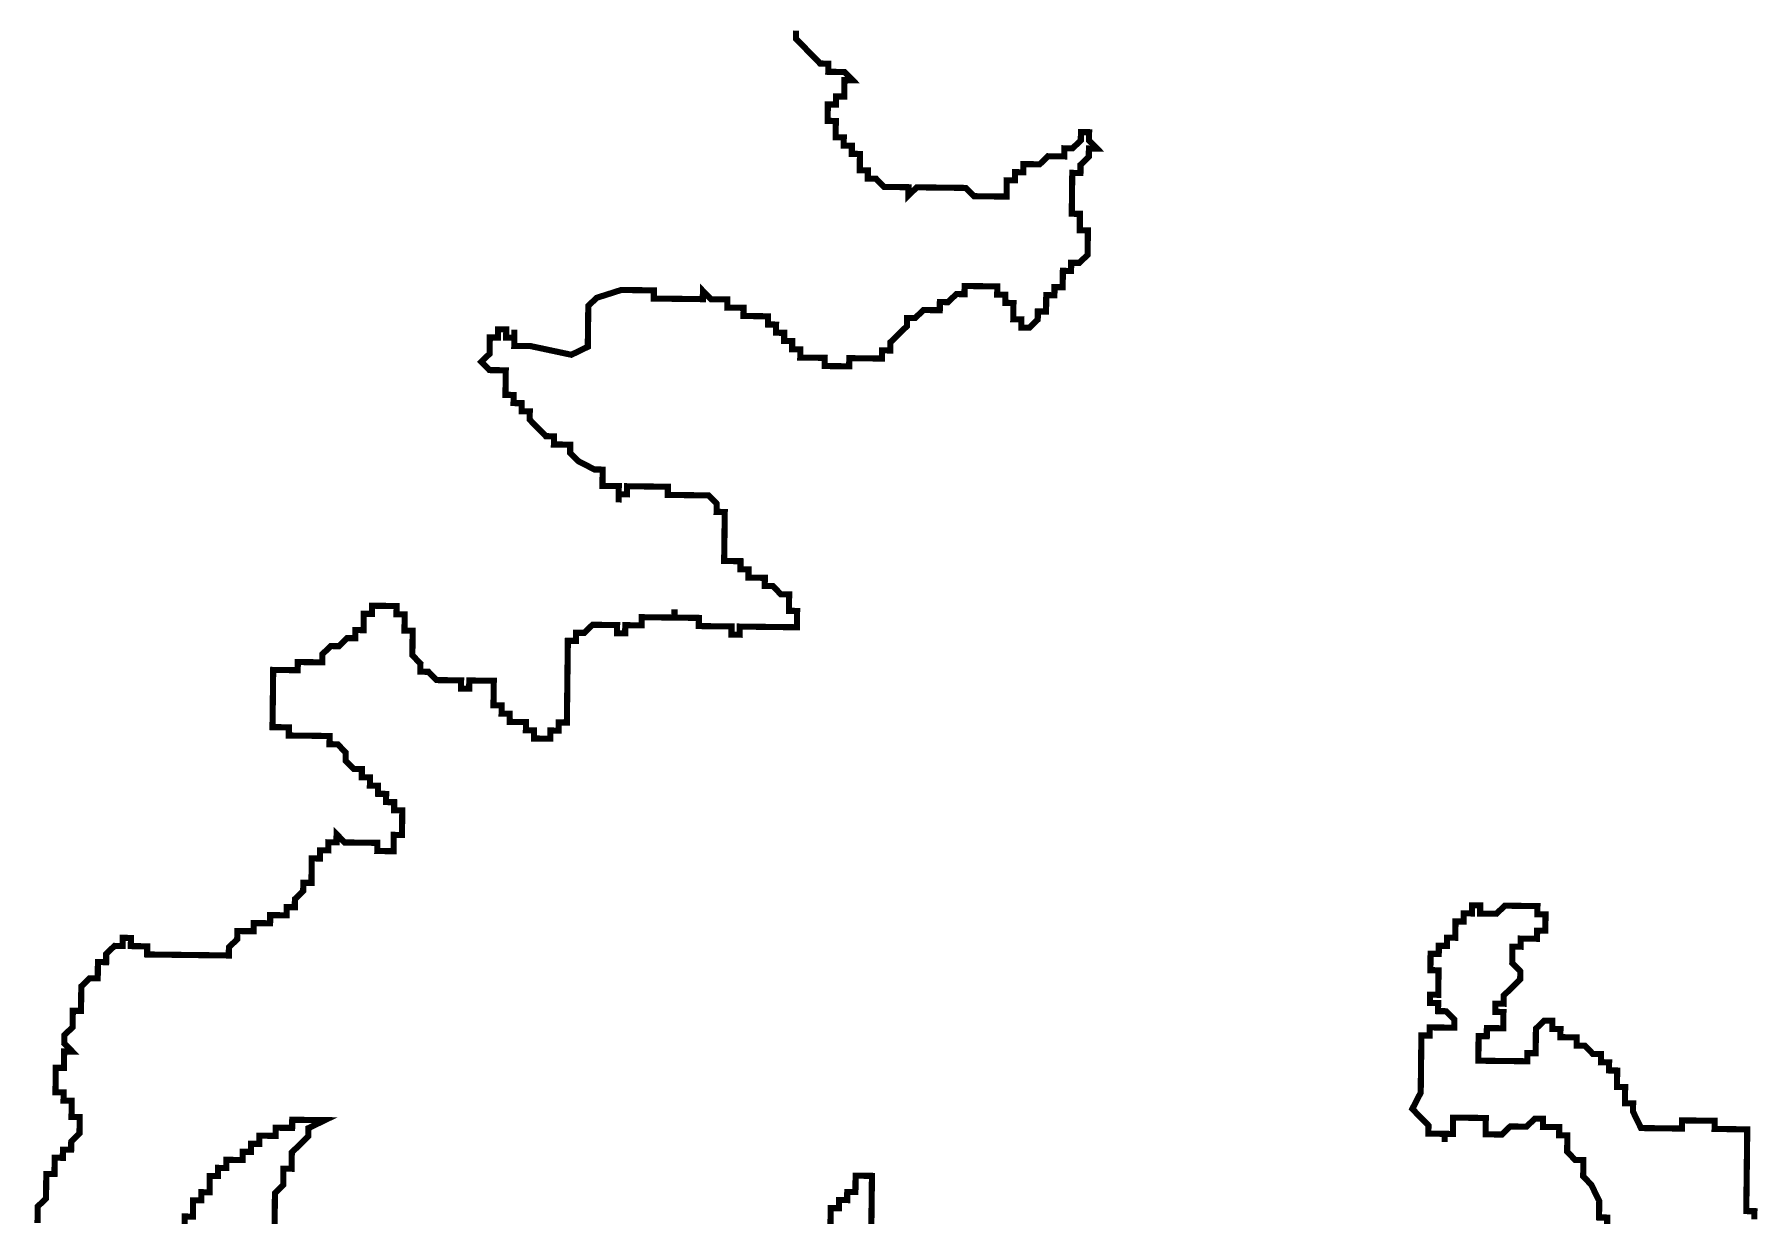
# Model space of a CAD drawing. Header units: metres. Extents: x 257673 to 289848, y 2129691 to 2228029.
# Drawn here: x 261154 to 261989, y 2182735 to 2183308 of the extents above; entities that cross this region are included whole.
import ezdxf

# ---------------------------------------------------------------- set-up
doc = ezdxf.new("R2010")
doc.units = ezdxf.units.M
doc.header["$MEASUREMENT"] = 0
doc.layers.add('HAZARDS LINE', color=1, linetype='Continuous')

msp = doc.modelspace()

# ---------------------------------------------------------------- linework, layer by layer
at = {"layer": 'HAZARDS LINE', "lineweight": 18}
for points in [[(261523, 2183310.18, 2.97, 2.97, 0), (261522.95, 2183306.22, 2.97, 2.97, 0), (261526.87, 2183302.2, 2.97, 2.97, 0), (261530.79, 2183298.19, 2.97, 2.97, 0), (261534.7, 2183294.17, 2.97, 2.97, 0), (261538.67, 2183294.13, 2.97, 2.97, 0), (261538.62, 2183290.16, 2.97, 2.97, 0), (261542.59, 2183290.11, 2.97, 2.97, 0), (261546.55, 2183290.06, 2.97, 2.97, 0), (261550.47, 2183286.05, 2.97, 2.97, 0), (261546.5, 2183286.1, 2.97, 2.97, 0), (261546.45, 2183282.13, 2.97, 2.97, 0), (261546.41, 2183278.16, 2.97, 2.97, 0), (261542.44, 2183278.21, 2.97, 2.97, 0), (261542.39, 2183274.25, 2.97, 2.97, 0), (261538.43, 2183274.3, 2.97, 2.97, 0), (261538.38, 2183270.33, 2.97, 2.97, 0), (261538.33, 2183266.36, 2.97, 2.97, 0), (261542.3, 2183266.31, 2.97, 2.97, 0), (261542.25, 2183262.35, 2.97, 2.97, 0), (261542.2, 2183258.38, 2.97, 2.97, 0), (261546.16, 2183258.33, 2.97, 2.97, 0), (261546.12, 2183254.37, 2.97, 2.97, 0), (261550.08, 2183254.32, 2.97, 2.97, 0), (261550.03, 2183250.35, 2.97, 2.97, 0), (261554, 2183250.31, 2.97, 2.97, 0), (261553.95, 2183246.34, 2.97, 2.97, 0), (261553.9, 2183242.37, 2.97, 2.97, 0), (261557.87, 2183242.32, 2.97, 2.97, 0), (261557.82, 2183238.36, 2.97, 2.97, 0), (261561.78, 2183238.31, 2.97, 2.97, 0), (261565.7, 2183234.3, 2.97, 2.97, 0), (261569.66, 2183234.25, 2.97, 2.97, 0), (261573.63, 2183234.2, 2.97, 2.97, 0), (261577.6, 2183234.15, 2.97, 2.97, 0), (261577.55, 2183230.18, 2.97, 2.97, 0), (261581.56, 2183234.1, 2.97, 2.97, 0), (261585.53, 2183234.05, 2.97, 2.97, 0), (261589.49, 2183234, 2.97, 2.97, 0), (261593.46, 2183233.96, 2.97, 2.97, 0), (261597.42, 2183233.91, 2.97, 2.97, 0), (261601.39, 2183233.86, 2.97, 2.97, 0), (261605.35, 2183233.81, 2.97, 2.97, 0), (261609.27, 2183229.8, 2.97, 2.97, 0), (261613.24, 2183229.75, 2.97, 2.97, 0), (261617.2, 2183229.7, 2.97, 2.97, 0), (261621.17, 2183229.65, 2.97, 2.97, 0), (261625.13, 2183229.6, 2.97, 2.97, 0), (261625.18, 2183233.57, 2.97, 2.97, 0), (261625.23, 2183237.53, 2.97, 2.97, 0), (261629.19, 2183237.49, 2.97, 2.97, 0), (261629.24, 2183241.45, 2.97, 2.97, 0), (261633.21, 2183241.4, 2.97, 2.97, 0), (261633.26, 2183245.37, 2.97, 2.97, 0), (261637.22, 2183245.32, 2.97, 2.97, 0), (261641.19, 2183245.27, 2.97, 2.97, 0), (261645.2, 2183249.19, 2.97, 2.97, 0), (261649.17, 2183249.14, 2.97, 2.97, 0), (261653.13, 2183249.09, 2.97, 2.97, 0), (261653.18, 2183253.06, 2.97, 2.97, 0), (261657.15, 2183253.01, 2.97, 2.97, 0), (261661.16, 2183256.93, 2.97, 2.97, 0), (261661.21, 2183260.89, 2.97, 2.97, 0), (261665.17, 2183260.84, 2.97, 2.97, 0), (261665.12, 2183256.88, 2.97, 2.97, 0), (261669.04, 2183252.86, 2.97, 2.97, 0), (261665.08, 2183252.91, 2.97, 2.97, 0), (261665.03, 2183248.95, 2.97, 2.97, 0), (261661.01, 2183245.03, 2.97, 2.97, 0), (261660.97, 2183241.06, 2.97, 2.97, 0), (261657, 2183241.11, 2.97, 2.97, 0), (261656.95, 2183237.15, 2.97, 2.97, 0), (261656.9, 2183233.18, 2.97, 2.97, 0), (261656.85, 2183229.21, 2.97, 2.97, 0), (261656.81, 2183225.25, 2.97, 2.97, 0), (261656.76, 2183221.28, 2.97, 2.97, 0), (261660.72, 2183221.23, 2.97, 2.97, 0), (261660.67, 2183217.27, 2.97, 2.97, 0), (261660.63, 2183213.3, 2.97, 2.97, 0), (261664.59, 2183213.25, 2.97, 2.97, 0), (261664.54, 2183209.29, 2.97, 2.97, 0), (261664.49, 2183205.32, 2.97, 2.97, 0), (261664.45, 2183201.35, 2.97, 2.97, 0), (261660.43, 2183197.44, 2.97, 2.97, 0), (261656.47, 2183197.49, 2.97, 2.97, 0), (261656.42, 2183193.52, 2.97, 2.97, 0), (261652.45, 2183193.57, 2.97, 2.97, 0), (261652.4, 2183189.6, 2.97, 2.97, 0), (261652.35, 2183185.64, 2.97, 2.97, 0), (261648.39, 2183185.68, 2.97, 2.97, 0), (261648.34, 2183181.72, 2.97, 2.97, 0), (261644.38, 2183181.77, 2.97, 2.97, 0), (261644.33, 2183177.8, 2.97, 2.97, 0), (261644.28, 2183173.84, 2.97, 2.97, 0), (261640.31, 2183173.88, 2.97, 2.97, 0), (261640.26, 2183169.92, 2.97, 2.97, 0), (261636.25, 2183166, 2.97, 2.97, 0), (261632.29, 2183166.05, 2.97, 2.97, 0), (261632.33, 2183170.01, 2.97, 2.97, 0), (261628.37, 2183170.06, 2.97, 2.97, 0), (261628.42, 2183174.03, 2.97, 2.97, 0), (261628.47, 2183178, 2.97, 2.97, 0), (261624.5, 2183178.04, 2.97, 2.97, 0), (261624.55, 2183182.01, 2.97, 2.97, 0), (261620.58, 2183182.06, 2.97, 2.97, 0), (261620.63, 2183186.02, 2.97, 2.97, 0), (261616.67, 2183186.07, 2.97, 2.97, 0), (261608.74, 2183186.17, 2.97, 2.97, 0), (261604.77, 2183186.22, 2.97, 2.97, 0), (261604.72, 2183182.25, 2.97, 2.97, 0), (261600.76, 2183182.3, 2.97, 2.97, 0), (261596.74, 2183178.38, 2.97, 2.97, 0), (261592.78, 2183178.43, 2.97, 2.97, 0), (261592.73, 2183174.47, 2.97, 2.97, 0), (261588.76, 2183174.51, 2.97, 2.97, 0), (261584.8, 2183174.56, 2.97, 2.97, 0), (261580.78, 2183170.65, 2.97, 2.97, 0), (261576.82, 2183170.69, 2.97, 2.97, 0), (261576.77, 2183166.73, 2.97, 2.97, 0), (261572.76, 2183162.81, 2.97, 2.97, 0), (261568.74, 2183158.89, 2.97, 2.97, 0), (261568.69, 2183154.93, 2.97, 2.97, 0), (261564.73, 2183154.98, 2.97, 2.97, 0), (261564.68, 2183151.01, 2.97, 2.97, 0), (261560.71, 2183151.06, 2.97, 2.97, 0), (261556.75, 2183151.11, 2.97, 2.97, 0), (261552.78, 2183151.16, 2.97, 2.97, 0), (261548.82, 2183151.2, 2.97, 2.97, 0), (261548.77, 2183147.24, 2.97, 2.97, 0), (261544.8, 2183147.29, 2.97, 2.97, 0), (261540.84, 2183147.33, 2.97, 2.97, 0), (261536.87, 2183147.38, 2.97, 2.97, 0), (261536.92, 2183151.35, 2.97, 2.97, 0), (261532.96, 2183151.4, 2.97, 2.97, 0), (261528.99, 2183151.45, 2.97, 2.97, 0), (261525.03, 2183151.5, 2.97, 2.97, 0), (261525.08, 2183155.46, 2.97, 2.97, 0), (261521.11, 2183155.51, 2.97, 2.97, 0), (261521.16, 2183159.48, 2.97, 2.97, 0), (261517.19, 2183159.52, 2.97, 2.97, 0), (261517.24, 2183163.49, 2.97, 2.97, 0), (261513.28, 2183163.54, 2.97, 2.97, 0), (261513.32, 2183167.5, 2.97, 2.97, 0), (261509.36, 2183167.55, 2.97, 2.97, 0), (261509.41, 2183171.52, 2.97, 2.97, 0), (261505.44, 2183171.57, 2.97, 2.97, 0), (261501.48, 2183171.62, 2.97, 2.97, 0), (261497.51, 2183171.66, 2.97, 2.97, 0), (261497.56, 2183175.63, 2.97, 2.97, 0), (261493.59, 2183175.68, 2.97, 2.97, 0), (261489.63, 2183175.73, 2.97, 2.97, 0), (261489.68, 2183179.69, 2.97, 2.97, 0), (261485.71, 2183179.74, 2.97, 2.97, 0), (261481.75, 2183179.79, 2.97, 2.97, 0), (261477.83, 2183183.81, 2.97, 2.97, 0), (261477.78, 2183179.84, 2.97, 2.97, 0), (261473.82, 2183179.89, 2.97, 2.97, 0), (261469.85, 2183179.94, 2.97, 2.97, 0), (261465.89, 2183179.98, 2.97, 2.97, 0), (261461.92, 2183180.03, 2.97, 2.97, 0), (261457.96, 2183180.08, 2.97, 2.97, 0), (261453.99, 2183180.13, 2.97, 2.97, 0), (261454.04, 2183184.1, 2.97, 2.97, 0), (261438.18, 2183184.29, 2.97, 2.97, 0), (261426.23, 2183180.47, 2.97, 2.97, 0), (261422.22, 2183176.55, 2.97, 2.97, 0), (261422.17, 2183172.59, 2.97, 2.97, 0), (261422.12, 2183168.62, 2.97, 2.97, 0), (261422.07, 2183164.65, 2.97, 2.97, 0), (261422.02, 2183160.69, 2.97, 2.97, 0), (261421.98, 2183156.72, 2.97, 2.97, 0), (261414, 2183152.85, 2.97, 2.97, 0), (261394.22, 2183157.06, 2.97, 2.97, 0), (261390.25, 2183157.11, 2.97, 2.97, 0), (261386.29, 2183157.16, 2.97, 2.97, 0), (261386.34, 2183161.13, 2.97, 2.97, 0), (261386.38, 2183165.09, 2.97, 2.97, 0), (261386.34, 2183161.13, 2.97, 2.97, 0), (261382.37, 2183161.17, 2.97, 2.97, 0), (261382.42, 2183165.14, 2.97, 2.97, 0), (261378.45, 2183165.19, 2.97, 2.97, 0), (261378.41, 2183161.22, 2.97, 2.97, 0), (261374.44, 2183161.27, 2.97, 2.97, 0), (261374.39, 2183157.3, 2.97, 2.97, 0), (261374.34, 2183153.34, 2.97, 2.97, 0), (261370.33, 2183149.42, 2.97, 2.97, 0), (261374.25, 2183145.41, 2.97, 2.97, 0), (261378.21, 2183145.36, 2.97, 2.97, 0), (261382.18, 2183145.31, 2.97, 2.97, 0), (261382.13, 2183141.34, 2.97, 2.97, 0), (261382.08, 2183137.38, 2.97, 2.97, 0), (261382.03, 2183133.41, 2.97, 2.97, 0), (261386, 2183133.36, 2.97, 2.97, 0), (261385.95, 2183129.4, 2.97, 2.97, 0), (261389.91, 2183129.35, 2.97, 2.97, 0), (261389.86, 2183125.38, 2.97, 2.97, 0), (261393.83, 2183125.33, 2.97, 2.97, 0), (261393.78, 2183121.37, 2.97, 2.97, 0), (261397.7, 2183117.35, 2.97, 2.97, 0), (261401.62, 2183113.34, 2.97, 2.97, 0), (261405.58, 2183113.29, 2.97, 2.97, 0), (261405.53, 2183109.32, 2.97, 2.97, 0), (261409.5, 2183109.28, 2.97, 2.97, 0), (261413.46, 2183109.23, 2.97, 2.97, 0), (261413.41, 2183105.26, 2.97, 2.97, 0), (261417.33, 2183101.25, 2.97, 2.97, 0), (261425.21, 2183097.18, 2.97, 2.97, 0), (261429.18, 2183097.14, 2.97, 2.97, 0), (261429.13, 2183093.17, 2.97, 2.97, 0), (261429.08, 2183089.2, 2.97, 2.97, 0), (261433.05, 2183089.16, 2.97, 2.97, 0), (261437.01, 2183089.11, 2.97, 2.97, 0), (261436.96, 2183085.14, 2.97, 2.97, 0), (261436.92, 2183081.17, 2.97, 2.97, 0), (261436.96, 2183085.14, 2.97, 2.97, 0), (261440.93, 2183085.09, 2.97, 2.97, 0), (261440.98, 2183089.06, 2.97, 2.97, 0), (261444.94, 2183089.01, 2.97, 2.97, 0), (261448.91, 2183088.96, 2.97, 2.97, 0), (261452.87, 2183088.91, 2.97, 2.97, 0), (261456.84, 2183088.86, 2.97, 2.97, 0), (261460.8, 2183088.82, 2.97, 2.97, 0), (261460.76, 2183084.85, 2.97, 2.97, 0), (261464.72, 2183084.8, 2.97, 2.97, 0), (261468.69, 2183084.75, 2.97, 2.97, 0), (261472.65, 2183084.7, 2.97, 2.97, 0), (261476.62, 2183084.66, 2.97, 2.97, 0), (261480.58, 2183084.61, 2.97, 2.97, 0), (261484.5, 2183080.59, 2.97, 2.97, 0), (261484.45, 2183076.63, 2.97, 2.97, 0), (261488.42, 2183076.58, 2.97, 2.97, 0), (261488.37, 2183072.61, 2.97, 2.97, 0), (261488.32, 2183068.65, 2.97, 2.97, 0), (261488.27, 2183064.68, 2.97, 2.97, 0), (261488.22, 2183060.71, 2.97, 2.97, 0), (261488.17, 2183056.75, 2.97, 2.97, 0), (261488.12, 2183052.78, 2.97, 2.97, 0), (261492.09, 2183052.73, 2.97, 2.97, 0), (261496.06, 2183052.68, 2.97, 2.97, 0), (261496.01, 2183048.72, 2.97, 2.97, 0), (261499.97, 2183048.67, 2.97, 2.97, 0), (261499.92, 2183044.7, 2.97, 2.97, 0), (261503.89, 2183044.66, 2.97, 2.97, 0), (261507.85, 2183044.61, 2.97, 2.97, 0), (261507.81, 2183040.64, 2.97, 2.97, 0), (261511.77, 2183040.59, 2.97, 2.97, 0), (261515.69, 2183036.58, 2.97, 2.97, 0), (261519.65, 2183036.53, 2.97, 2.97, 0), (261519.61, 2183032.56, 2.97, 2.97, 0), (261519.56, 2183028.6, 2.97, 2.97, 0), (261523.52, 2183028.55, 2.97, 2.97, 0), (261523.47, 2183024.58, 2.97, 2.97, 0), (261523.43, 2183020.62, 2.97, 2.97, 0), (261519.46, 2183020.67, 2.97, 2.97, 0), (261515.49, 2183020.71, 2.97, 2.97, 0), (261507.56, 2183020.81, 2.97, 2.97, 0), (261503.6, 2183020.86, 2.97, 2.97, 0), (261499.63, 2183020.91, 2.97, 2.97, 0), (261495.67, 2183020.96, 2.97, 2.97, 0), (261495.62, 2183016.99, 2.97, 2.97, 0), (261491.65, 2183017.04, 2.97, 2.97, 0), (261491.7, 2183021.01, 2.97, 2.97, 0), (261487.74, 2183021.05, 2.97, 2.97, 0), (261483.77, 2183021.1, 2.97, 2.97, 0), (261479.81, 2183021.15, 2.97, 2.97, 0), (261475.84, 2183021.2, 2.97, 2.97, 0), (261475.89, 2183025.17, 2.97, 2.97, 0), (261471.92, 2183025.21, 2.97, 2.97, 0), (261467.96, 2183025.26, 2.97, 2.97, 0), (261463.99, 2183025.31, 2.97, 2.97, 0), (261464.04, 2183029.28, 2.97, 2.97, 0), (261463.99, 2183025.31, 2.97, 2.97, 0), (261460.03, 2183025.36, 2.97, 2.97, 0), (261456.06, 2183025.41, 2.97, 2.97, 0), (261452.1, 2183025.46, 2.97, 2.97, 0), (261448.13, 2183025.51, 2.97, 2.97, 0), (261448.08, 2183021.54, 2.97, 2.97, 0), (261444.12, 2183021.59, 2.97, 2.97, 0), (261440.15, 2183021.64, 2.97, 2.97, 0), (261440.1, 2183017.67, 2.97, 2.97, 0), (261436.14, 2183017.72, 2.97, 2.97, 0), (261436.19, 2183021.68, 2.97, 2.97, 0), (261432.22, 2183021.73, 2.97, 2.97, 0), (261428.26, 2183021.78, 2.97, 2.97, 0), (261424.29, 2183021.83, 2.97, 2.97, 0), (261420.28, 2183017.91, 2.97, 2.97, 0), (261416.31, 2183017.96, 2.97, 2.97, 0), (261416.26, 2183014, 2.97, 2.97, 0), (261412.3, 2183014.04, 2.97, 2.97, 0), (261412.25, 2183010.08, 2.97, 2.97, 0), (261412.2, 2183006.11, 2.97, 2.97, 0), (261412.15, 2183002.15, 2.97, 2.97, 0), (261412.1, 2182998.18, 2.97, 2.97, 0), (261412.06, 2182994.21, 2.97, 2.97, 0), (261412.01, 2182990.25, 2.97, 2.97, 0), (261411.96, 2182986.28, 2.97, 2.97, 0), (261411.86, 2182978.35, 2.97, 2.97, 0), (261411.81, 2182974.38, 2.97, 2.97, 0), (261407.85, 2182974.43, 2.97, 2.97, 0), (261407.8, 2182970.47, 2.97, 2.97, 0), (261403.83, 2182970.52, 2.97, 2.97, 0), (261403.78, 2182966.55, 2.97, 2.97, 0), (261399.82, 2182966.6, 2.97, 2.97, 0), (261395.85, 2182966.65, 2.97, 2.97, 0), (261395.9, 2182970.61, 2.97, 2.97, 0), (261391.94, 2182970.66, 2.97, 2.97, 0), (261391.99, 2182974.63, 2.97, 2.97, 0), (261388.02, 2182974.68, 2.97, 2.97, 0), (261384.06, 2182974.72, 2.97, 2.97, 0), (261384.1, 2182978.69, 2.97, 2.97, 0), (261380.14, 2182978.74, 2.97, 2.97, 0), (261380.19, 2182982.7, 2.97, 2.97, 0), (261376.22, 2182982.75, 2.97, 2.97, 0), (261376.27, 2182986.72, 2.97, 2.97, 0), (261376.32, 2182990.68, 2.97, 2.97, 0), (261376.37, 2182994.65, 2.97, 2.97, 0), (261372.4, 2182994.7, 2.97, 2.97, 0), (261368.44, 2182994.75, 2.97, 2.97, 0), (261364.47, 2182994.8, 2.97, 2.97, 0), (261364.42, 2182990.83, 2.97, 2.97, 0), (261360.46, 2182990.88, 2.97, 2.97, 0), (261360.51, 2182994.84, 2.97, 2.97, 0), (261356.54, 2182994.89, 2.97, 2.97, 0), (261352.57, 2182994.94, 2.97, 2.97, 0), (261348.61, 2182994.99, 2.97, 2.97, 0), (261344.69, 2182999, 2.97, 2.97, 0), (261340.73, 2182999.05, 2.97, 2.97, 0), (261340.78, 2183003.02, 2.97, 2.97, 0), (261336.86, 2183007.03, 2.97, 2.97, 0), (261336.91, 2183011, 2.97, 2.97, 0), (261336.96, 2183014.97, 2.97, 2.97, 0), (261337, 2183018.93, 2.97, 2.97, 0), (261333.04, 2183018.98, 2.97, 2.97, 0), (261333.09, 2183022.95, 2.97, 2.97, 0), (261333.14, 2183026.91, 2.97, 2.97, 0), (261329.17, 2183026.96, 2.97, 2.97, 0), (261329.22, 2183030.93, 2.97, 2.97, 0), (261325.25, 2183030.98, 2.97, 2.97, 0), (261321.29, 2183031.02, 2.97, 2.97, 0), (261317.32, 2183031.07, 2.97, 2.97, 0), (261317.27, 2183027.11, 2.97, 2.97, 0), (261313.31, 2183027.16, 2.97, 2.97, 0), (261313.26, 2183023.19, 2.97, 2.97, 0), (261313.21, 2183019.22, 2.97, 2.97, 0), (261309.25, 2183019.27, 2.97, 2.97, 0), (261309.2, 2183015.31, 2.97, 2.97, 0), (261305.23, 2183015.35, 2.97, 2.97, 0), (261301.22, 2183011.44, 2.97, 2.97, 0), (261297.25, 2183011.49, 2.97, 2.97, 0), (261293.24, 2183007.57, 2.97, 2.97, 0), (261293.19, 2183003.6, 2.97, 2.97, 0), (261289.23, 2183003.65, 2.97, 2.97, 0), (261285.26, 2183003.7, 2.97, 2.97, 0), (261281.3, 2183003.75, 2.97, 2.97, 0), (261281.25, 2182999.78, 2.97, 2.97, 0), (261277.28, 2182999.83, 2.97, 2.97, 0), (261273.32, 2182999.88, 2.97, 2.97, 0), (261269.35, 2182999.93, 2.97, 2.97, 0), (261269.3, 2182995.96, 2.97, 2.97, 0), (261269.25, 2182991.99, 2.97, 2.97, 0), (261269.21, 2182988.03, 2.97, 2.97, 0), (261269.16, 2182984.06, 2.97, 2.97, 0), (261269.11, 2182980.1, 2.97, 2.97, 0), (261269.06, 2182976.13, 2.97, 2.97, 0), (261269.01, 2182972.16, 2.97, 2.97, 0), (261272.98, 2182972.12, 2.97, 2.97, 0), (261276.94, 2182972.07, 2.97, 2.97, 0), (261276.89, 2182968.1, 2.97, 2.97, 0), (261280.86, 2182968.05, 2.97, 2.97, 0), (261284.82, 2182968, 2.97, 2.97, 0), (261288.79, 2182967.96, 2.97, 2.97, 0), (261292.75, 2182967.91, 2.97, 2.97, 0), (261296.72, 2182967.86, 2.97, 2.97, 0), (261296.67, 2182963.89, 2.97, 2.97, 0), (261300.64, 2182963.84, 2.97, 2.97, 0), (261304.55, 2182959.83, 2.97, 2.97, 0), (261304.51, 2182955.86, 2.97, 2.97, 0), (261308.42, 2182951.85, 2.97, 2.97, 0), (261312.39, 2182951.8, 2.97, 2.97, 0), (261312.34, 2182947.84, 2.97, 2.97, 0), (261316.3, 2182947.79, 2.97, 2.97, 0), (261316.26, 2182943.82, 2.97, 2.97, 0), (261320.22, 2182943.77, 2.97, 2.97, 0), (261320.17, 2182939.81, 2.97, 2.97, 0), (261324.14, 2182939.76, 2.97, 2.97, 0), (261324.09, 2182935.79, 2.97, 2.97, 0), (261328.05, 2182935.74, 2.97, 2.97, 0), (261328.01, 2182931.78, 2.97, 2.97, 0), (261331.97, 2182931.73, 2.97, 2.97, 0), (261331.92, 2182927.76, 2.97, 2.97, 0), (261331.87, 2182923.8, 2.97, 2.97, 0), (261331.83, 2182919.83, 2.97, 2.97, 0), (261327.86, 2182919.88, 2.97, 2.97, 0), (261327.81, 2182915.91, 2.97, 2.97, 0), (261327.76, 2182911.95, 2.97, 2.97, 0), (261323.8, 2182912, 2.97, 2.97, 0), (261319.83, 2182912.04, 2.97, 2.97, 0), (261319.88, 2182916.01, 2.97, 2.97, 0), (261315.92, 2182916.06, 2.97, 2.97, 0), (261311.95, 2182916.11, 2.97, 2.97, 0), (261307.99, 2182916.16, 2.97, 2.97, 0), (261304.02, 2182916.2, 2.97, 2.97, 0), (261300.1, 2182920.22, 2.97, 2.97, 0), (261300.05, 2182916.25, 2.97, 2.97, 0), (261296.09, 2182916.3, 2.97, 2.97, 0), (261296.04, 2182912.34, 2.97, 2.97, 0), (261292.08, 2182912.38, 2.97, 2.97, 0), (261292.03, 2182908.42, 2.97, 2.97, 0), (261288.06, 2182908.47, 2.97, 2.97, 0), (261288.01, 2182904.5, 2.97, 2.97, 0), (261287.96, 2182900.53, 2.97, 2.97, 0), (261287.92, 2182896.57, 2.97, 2.97, 0), (261283.95, 2182896.62, 2.97, 2.97, 0), (261283.9, 2182892.65, 2.97, 2.97, 0), (261279.89, 2182888.73, 2.97, 2.97, 0), (261279.84, 2182884.77, 2.97, 2.97, 0), (261275.87, 2182884.82, 2.97, 2.97, 0), (261275.83, 2182880.85, 2.97, 2.97, 0), (261271.86, 2182880.9, 2.97, 2.97, 0), (261267.89, 2182880.95, 2.97, 2.97, 0), (261267.85, 2182876.98, 2.97, 2.97, 0), (261263.88, 2182877.03, 2.97, 2.97, 0), (261259.92, 2182877.08, 2.97, 2.97, 0), (261259.87, 2182873.11, 2.97, 2.97, 0), (261255.9, 2182873.16, 2.97, 2.97, 0), (261251.94, 2182873.21, 2.97, 2.97, 0), (261251.89, 2182869.24, 2.97, 2.97, 0), (261247.87, 2182865.33, 2.97, 2.97, 0), (261247.83, 2182861.36, 2.97, 2.97, 0), (261243.86, 2182861.41, 2.97, 2.97, 0), (261239.89, 2182861.46, 2.97, 2.97, 0), (261235.93, 2182861.51, 2.97, 2.97, 0), (261231.96, 2182861.55, 2.97, 2.97, 0), (261228, 2182861.6, 2.97, 2.97, 0), (261224.03, 2182861.65, 2.97, 2.97, 0), (261220.07, 2182861.7, 2.97, 2.97, 0), (261216.1, 2182861.75, 2.97, 2.97, 0), (261212.14, 2182861.8, 2.97, 2.97, 0), (261208.17, 2182861.85, 2.97, 2.97, 0), (261208.22, 2182865.81, 2.97, 2.97, 0), (261204.25, 2182865.86, 2.97, 2.97, 0), (261200.29, 2182865.91, 2.97, 2.97, 0), (261200.34, 2182869.87, 2.97, 2.97, 0), (261196.37, 2182869.92, 2.97, 2.97, 0), (261196.32, 2182865.96, 2.97, 2.97, 0), (261192.36, 2182866.01, 2.97, 2.97, 0), (261188.34, 2182862.09, 2.97, 2.97, 0), (261188.3, 2182858.12, 2.97, 2.97, 0), (261184.33, 2182858.17, 2.97, 2.97, 0), (261184.28, 2182854.2, 2.97, 2.97, 0), (261184.23, 2182850.24, 2.97, 2.97, 0), (261180.27, 2182850.29, 2.97, 2.97, 0), (261176.25, 2182846.37, 2.97, 2.97, 0), (261176.21, 2182842.4, 2.97, 2.97, 0), (261176.16, 2182838.44, 2.97, 2.97, 0), (261176.11, 2182834.47, 2.97, 2.97, 0), (261172.14, 2182834.52, 2.97, 2.97, 0), (261172.1, 2182830.55, 2.97, 2.97, 0), (261172.05, 2182826.59, 2.97, 2.97, 0), (261168.03, 2182822.67, 2.97, 2.97, 0), (261167.98, 2182818.7, 2.97, 2.97, 0), (261171.9, 2182814.69, 2.97, 2.97, 0), (261167.94, 2182814.74, 2.97, 2.97, 0), (261167.89, 2182810.77, 2.97, 2.97, 0), (261167.84, 2182806.81, 2.97, 2.97, 0), (261163.87, 2182806.86, 2.97, 2.97, 0), (261163.82, 2182802.89, 2.97, 2.97, 0), (261163.78, 2182798.92, 2.97, 2.97, 0), (261163.73, 2182794.96, 2.97, 2.97, 0), (261167.69, 2182794.91, 2.97, 2.97, 0), (261167.64, 2182790.94, 2.97, 2.97, 0), (261171.61, 2182790.89, 2.97, 2.97, 0), (261171.56, 2182786.93, 2.97, 2.97, 0), (261171.51, 2182782.96, 2.97, 2.97, 0), (261175.48, 2182782.91, 2.97, 2.97, 0), (261175.43, 2182778.95, 2.97, 2.97, 0), (261175.38, 2182774.98, 2.97, 2.97, 0), (261171.37, 2182771.06, 2.97, 2.97, 0), (261171.32, 2182767.1, 2.97, 2.97, 0), (261167.35, 2182767.15, 2.97, 2.97, 0), (261167.3, 2182763.18, 2.97, 2.97, 0), (261163.34, 2182763.23, 2.97, 2.97, 0), (261163.29, 2182759.26, 2.97, 2.97, 0), (261163.24, 2182755.3, 2.97, 2.97, 0), (261159.28, 2182755.35, 2.97, 2.97, 0), (261159.23, 2182751.38, 2.97, 2.97, 0), (261159.18, 2182747.41, 2.97, 2.97, 0), (261159.13, 2182743.45, 2.97, 2.97, 0), (261155.12, 2182739.53, 2.97, 2.97, 0), (261155.07, 2182735.56, 2.97, 2.97, 0), (261155.02, 2182731.6, 2.97, 2.97, 0)], [(261916.47, 2182730.21, 2.97, 2.97, 0), (261916.52, 2182734.18, 2.97, 2.97, 0), (261912.55, 2182734.23, 2.97, 2.97, 0), (261912.6, 2182738.19, 2.97, 2.97, 0), (261912.65, 2182742.16, 2.97, 2.97, 0), (261908.78, 2182750.14, 2.97, 2.97, 0), (261904.86, 2182754.16, 2.97, 2.97, 0), (261904.91, 2182758.12, 2.97, 2.97, 0), (261904.96, 2182762.09, 2.97, 2.97, 0), (261900.99, 2182762.14, 2.97, 2.97, 0), (261897.08, 2182766.15, 2.97, 2.97, 0), (261897.13, 2182770.12, 2.97, 2.97, 0), (261897.17, 2182774.08, 2.97, 2.97, 0), (261893.21, 2182774.13, 2.97, 2.97, 0), (261893.26, 2182778.1, 2.97, 2.97, 0), (261889.29, 2182778.15, 2.97, 2.97, 0), (261885.33, 2182778.19, 2.97, 2.97, 0), (261885.37, 2182782.16, 2.97, 2.97, 0), (261881.41, 2182782.21, 2.97, 2.97, 0), (261877.4, 2182778.29, 2.97, 2.97, 0), (261873.43, 2182778.34, 2.97, 2.97, 0), (261869.46, 2182778.39, 2.97, 2.97, 0), (261865.45, 2182774.47, 2.97, 2.97, 0), (261861.49, 2182774.52, 2.97, 2.97, 0), (261857.52, 2182774.57, 2.97, 2.97, 0), (261857.57, 2182778.53, 2.97, 2.97, 0), (261857.62, 2182782.5, 2.97, 2.97, 0), (261853.65, 2182782.55, 2.97, 2.97, 0), (261849.69, 2182782.6, 2.97, 2.97, 0), (261845.72, 2182782.64, 2.97, 2.97, 0), (261841.76, 2182782.69, 2.97, 2.97, 0), (261841.71, 2182778.73, 2.97, 2.97, 0), (261841.66, 2182774.76, 2.97, 2.97, 0), (261837.69, 2182774.81, 2.97, 2.97, 0), (261837.64, 2182770.84, 2.97, 2.97, 0), (261837.69, 2182774.81, 2.97, 2.97, 0), (261833.73, 2182774.86, 2.97, 2.97, 0), (261829.76, 2182774.91, 2.97, 2.97, 0), (261829.81, 2182778.87, 2.97, 2.97, 0), (261825.89, 2182782.89, 2.97, 2.97, 0), (261821.98, 2182786.9, 2.97, 2.97, 0), (261826.04, 2182794.79, 2.97, 2.97, 0), (261826.09, 2182798.75, 2.97, 2.97, 0), (261826.14, 2182802.72, 2.97, 2.97, 0), (261826.19, 2182806.68, 2.97, 2.97, 0), (261826.23, 2182810.65, 2.97, 2.97, 0), (261826.28, 2182814.62, 2.97, 2.97, 0), (261826.33, 2182818.58, 2.97, 2.97, 0), (261826.38, 2182822.55, 2.97, 2.97, 0), (261830.35, 2182822.5, 2.97, 2.97, 0), (261830.39, 2182826.46, 2.97, 2.97, 0), (261834.36, 2182826.42, 2.97, 2.97, 0), (261838.32, 2182826.37, 2.97, 2.97, 0), (261842.29, 2182826.32, 2.97, 2.97, 0), (261842.34, 2182830.29, 2.97, 2.97, 0), (261838.42, 2182834.3, 2.97, 2.97, 0), (261834.46, 2182834.35, 2.97, 2.97, 0), (261834.5, 2182838.31, 2.97, 2.97, 0), (261830.54, 2182838.36, 2.97, 2.97, 0), (261830.59, 2182842.33, 2.97, 2.97, 0), (261834.55, 2182842.28, 2.97, 2.97, 0), (261834.6, 2182846.25, 2.97, 2.97, 0), (261834.65, 2182850.21, 2.97, 2.97, 0), (261834.7, 2182854.18, 2.97, 2.97, 0), (261830.73, 2182854.23, 2.97, 2.97, 0), (261830.78, 2182858.19, 2.97, 2.97, 0), (261830.83, 2182862.16, 2.97, 2.97, 0), (261834.8, 2182862.11, 2.97, 2.97, 0), (261834.84, 2182866.08, 2.97, 2.97, 0), (261838.81, 2182866.03, 2.97, 2.97, 0), (261838.86, 2182869.99, 2.97, 2.97, 0), (261842.82, 2182869.95, 2.97, 2.97, 0), (261842.87, 2182873.91, 2.97, 2.97, 0), (261842.92, 2182877.88, 2.97, 2.97, 0), (261846.89, 2182877.83, 2.97, 2.97, 0), (261846.93, 2182881.79, 2.97, 2.97, 0), (261850.9, 2182881.75, 2.97, 2.97, 0), (261850.95, 2182885.71, 2.97, 2.97, 0), (261854.91, 2182885.66, 2.97, 2.97, 0), (261854.87, 2182881.7, 2.97, 2.97, 0), (261858.83, 2182881.65, 2.97, 2.97, 0), (261862.8, 2182881.6, 2.97, 2.97, 0), (261866.81, 2182885.52, 2.97, 2.97, 0), (261870.78, 2182885.47, 2.97, 2.97, 0), (261874.74, 2182885.42, 2.97, 2.97, 0), (261878.71, 2182885.37, 2.97, 2.97, 0), (261882.67, 2182885.32, 2.97, 2.97, 0), (261882.62, 2182881.36, 2.97, 2.97, 0), (261886.59, 2182881.31, 2.97, 2.97, 0), (261886.54, 2182877.34, 2.97, 2.97, 0), (261886.49, 2182873.38, 2.97, 2.97, 0), (261882.53, 2182873.43, 2.97, 2.97, 0), (261882.48, 2182869.46, 2.97, 2.97, 0), (261878.51, 2182869.51, 2.97, 2.97, 0), (261874.55, 2182869.56, 2.97, 2.97, 0), (261874.5, 2182865.59, 2.97, 2.97, 0), (261870.53, 2182865.64, 2.97, 2.97, 0), (261870.48, 2182861.67, 2.97, 2.97, 0), (261870.44, 2182857.71, 2.97, 2.97, 0), (261874.35, 2182853.69, 2.97, 2.97, 0), (261874.3, 2182849.73, 2.97, 2.97, 0), (261870.29, 2182845.81, 2.97, 2.97, 0), (261866.28, 2182841.89, 2.97, 2.97, 0), (261866.23, 2182837.93, 2.97, 2.97, 0), (261862.26, 2182837.97, 2.97, 2.97, 0), (261862.21, 2182834.01, 2.97, 2.97, 0), (261866.18, 2182833.96, 2.97, 2.97, 0), (261866.13, 2182829.99, 2.97, 2.97, 0), (261866.08, 2182826.03, 2.97, 2.97, 0), (261862.12, 2182826.08, 2.97, 2.97, 0), (261858.15, 2182826.13, 2.97, 2.97, 0), (261858.1, 2182822.16, 2.97, 2.97, 0), (261854.14, 2182822.21, 2.97, 2.97, 0), (261854.09, 2182818.24, 2.97, 2.97, 0), (261854.04, 2182814.28, 2.97, 2.97, 0), (261853.99, 2182810.31, 2.97, 2.97, 0), (261857.96, 2182810.26, 2.97, 2.97, 0), (261861.92, 2182810.21, 2.97, 2.97, 0), (261865.89, 2182810.16, 2.97, 2.97, 0), (261869.85, 2182810.12, 2.97, 2.97, 0), (261873.82, 2182810.07, 2.97, 2.97, 0), (261877.78, 2182810.02, 2.97, 2.97, 0), (261877.83, 2182813.98, 2.97, 2.97, 0), (261881.8, 2182813.94, 2.97, 2.97, 0), (261881.85, 2182817.9, 2.97, 2.97, 0), (261881.89, 2182821.87, 2.97, 2.97, 0), (261881.94, 2182825.83, 2.97, 2.97, 0), (261885.96, 2182829.75, 2.97, 2.97, 0), (261889.92, 2182829.7, 2.97, 2.97, 0), (261889.87, 2182825.74, 2.97, 2.97, 0), (261893.84, 2182825.69, 2.97, 2.97, 0), (261893.79, 2182821.72, 2.97, 2.97, 0), (261897.76, 2182821.67, 2.97, 2.97, 0), (261901.72, 2182821.63, 2.97, 2.97, 0), (261901.67, 2182817.66, 2.97, 2.97, 0), (261905.64, 2182817.61, 2.97, 2.97, 0), (261909.56, 2182813.6, 2.97, 2.97, 0), (261913.52, 2182813.55, 2.97, 2.97, 0), (261913.47, 2182809.58, 2.97, 2.97, 0), (261917.44, 2182809.53, 2.97, 2.97, 0), (261917.39, 2182805.57, 2.97, 2.97, 0), (261921.35, 2182805.52, 2.97, 2.97, 0), (261921.31, 2182801.55, 2.97, 2.97, 0), (261921.26, 2182797.59, 2.97, 2.97, 0), (261925.22, 2182797.54, 2.97, 2.97, 0), (261925.17, 2182793.57, 2.97, 2.97, 0), (261925.13, 2182789.61, 2.97, 2.97, 0), (261929.09, 2182789.56, 2.97, 2.97, 0), (261929.04, 2182785.59, 2.97, 2.97, 0), (261932.91, 2182777.61, 2.97, 2.97, 0), (261944.81, 2182777.47, 2.97, 2.97, 0), (261948.77, 2182777.42, 2.97, 2.97, 0), (261952.74, 2182777.37, 2.97, 2.97, 0), (261952.79, 2182781.33, 2.97, 2.97, 0), (261956.75, 2182781.29, 2.97, 2.97, 0), (261960.72, 2182781.24, 2.97, 2.97, 0), (261964.68, 2182781.19, 2.97, 2.97, 0), (261968.65, 2182781.14, 2.97, 2.97, 0), (261968.6, 2182777.17, 2.97, 2.97, 0), (261972.56, 2182777.13, 2.97, 2.97, 0), (261976.53, 2182777.08, 2.97, 2.97, 0), (261980.5, 2182777.03, 2.97, 2.97, 0), (261984.46, 2182776.98, 2.97, 2.97, 0), (261984.41, 2182773.01, 2.97, 2.97, 0), (261984.36, 2182769.05, 2.97, 2.97, 0), (261984.31, 2182765.08, 2.97, 2.97, 0), (261984.22, 2182757.15, 2.97, 2.97, 0), (261984.17, 2182753.18, 2.97, 2.97, 0), (261984.12, 2182749.22, 2.97, 2.97, 0), (261984.07, 2182745.25, 2.97, 2.97, 0), (261984.02, 2182741.29, 2.97, 2.97, 0), (261983.98, 2182737.32, 2.97, 2.97, 0), (261987.94, 2182737.27, 2.97, 2.97, 0), (261987.89, 2182733.31, 2.97, 2.97, 0)], [(261226.4, 2182730.72, 2.97, 2.97, 0), (261226.45, 2182734.69, 2.97, 2.97, 0), (261230.41, 2182734.64, 2.97, 2.97, 0), (261230.46, 2182738.61, 2.97, 2.97, 0), (261230.51, 2182742.57, 2.97, 2.97, 0), (261234.47, 2182742.53, 2.97, 2.97, 0), (261234.52, 2182746.49, 2.97, 2.97, 0), (261238.49, 2182746.44, 2.97, 2.97, 0), (261238.54, 2182750.41, 2.97, 2.97, 0), (261238.58, 2182754.38, 2.97, 2.97, 0), (261242.55, 2182754.33, 2.97, 2.97, 0), (261242.6, 2182758.29, 2.97, 2.97, 0), (261246.56, 2182758.24, 2.97, 2.97, 0), (261246.61, 2182762.21, 2.97, 2.97, 0), (261250.58, 2182762.16, 2.97, 2.97, 0), (261254.54, 2182762.11, 2.97, 2.97, 0), (261254.59, 2182766.08, 2.97, 2.97, 0), (261258.56, 2182766.03, 2.97, 2.97, 0), (261258.61, 2182770, 2.97, 2.97, 0), (261262.57, 2182769.95, 2.97, 2.97, 0), (261262.62, 2182773.91, 2.97, 2.97, 0), (261266.58, 2182773.87, 2.97, 2.97, 0), (261270.55, 2182773.82, 2.97, 2.97, 0), (261270.6, 2182777.78, 2.97, 2.97, 0), (261274.56, 2182777.73, 2.97, 2.97, 0), (261278.53, 2182777.69, 2.97, 2.97, 0), (261278.58, 2182781.65, 2.97, 2.97, 0), (261282.54, 2182781.6, 2.97, 2.97, 0), (261286.51, 2182781.55, 2.97, 2.97, 0), (261290.47, 2182781.51, 2.97, 2.97, 0), (261294.44, 2182781.46, 2.97, 2.97, 0), (261286.46, 2182777.59, 2.97, 2.97, 0), (261286.41, 2182773.62, 2.97, 2.97, 0), (261282.4, 2182769.71, 2.97, 2.97, 0), (261278.38, 2182765.79, 2.97, 2.97, 0), (261278.33, 2182761.82, 2.97, 2.97, 0), (261278.29, 2182757.86, 2.97, 2.97, 0), (261274.32, 2182757.9, 2.97, 2.97, 0), (261274.27, 2182753.94, 2.97, 2.97, 0), (261274.22, 2182749.97, 2.97, 2.97, 0), (261270.21, 2182746.06, 2.97, 2.97, 0), (261270.16, 2182742.09, 2.97, 2.97, 0), (261270.11, 2182738.12, 2.97, 2.97, 0), (261270.06, 2182734.16, 2.97, 2.97, 0), (261270.02, 2182730.19, 2.97, 2.97, 0)], [(261539.71, 2182730.86, 2.97, 2.97, 0), (261539.76, 2182734.82, 2.97, 2.97, 0), (261539.81, 2182738.79, 2.97, 2.97, 0), (261543.77, 2182738.74, 2.97, 2.97, 0), (261543.82, 2182742.71, 2.97, 2.97, 0), (261547.79, 2182742.66, 2.97, 2.97, 0), (261547.83, 2182746.62, 2.97, 2.97, 0), (261551.8, 2182746.58, 2.97, 2.97, 0), (261551.85, 2182750.54, 2.97, 2.97, 0), (261551.9, 2182754.51, 2.97, 2.97, 0), (261555.86, 2182754.46, 2.97, 2.97, 0), (261559.83, 2182754.41, 2.97, 2.97, 0), (261559.78, 2182750.44, 2.97, 2.97, 0), (261559.73, 2182746.48, 2.97, 2.97, 0), (261559.68, 2182742.51, 2.97, 2.97, 0), (261559.63, 2182738.55, 2.97, 2.97, 0), (261559.58, 2182734.58, 2.97, 2.97, 0), (261559.54, 2182730.61, 2.97, 2.97, 0)]]:
    msp.add_lwpolyline(points, format="xyseb", dxfattribs=at)

doc.saveas('drawing.dxf')
